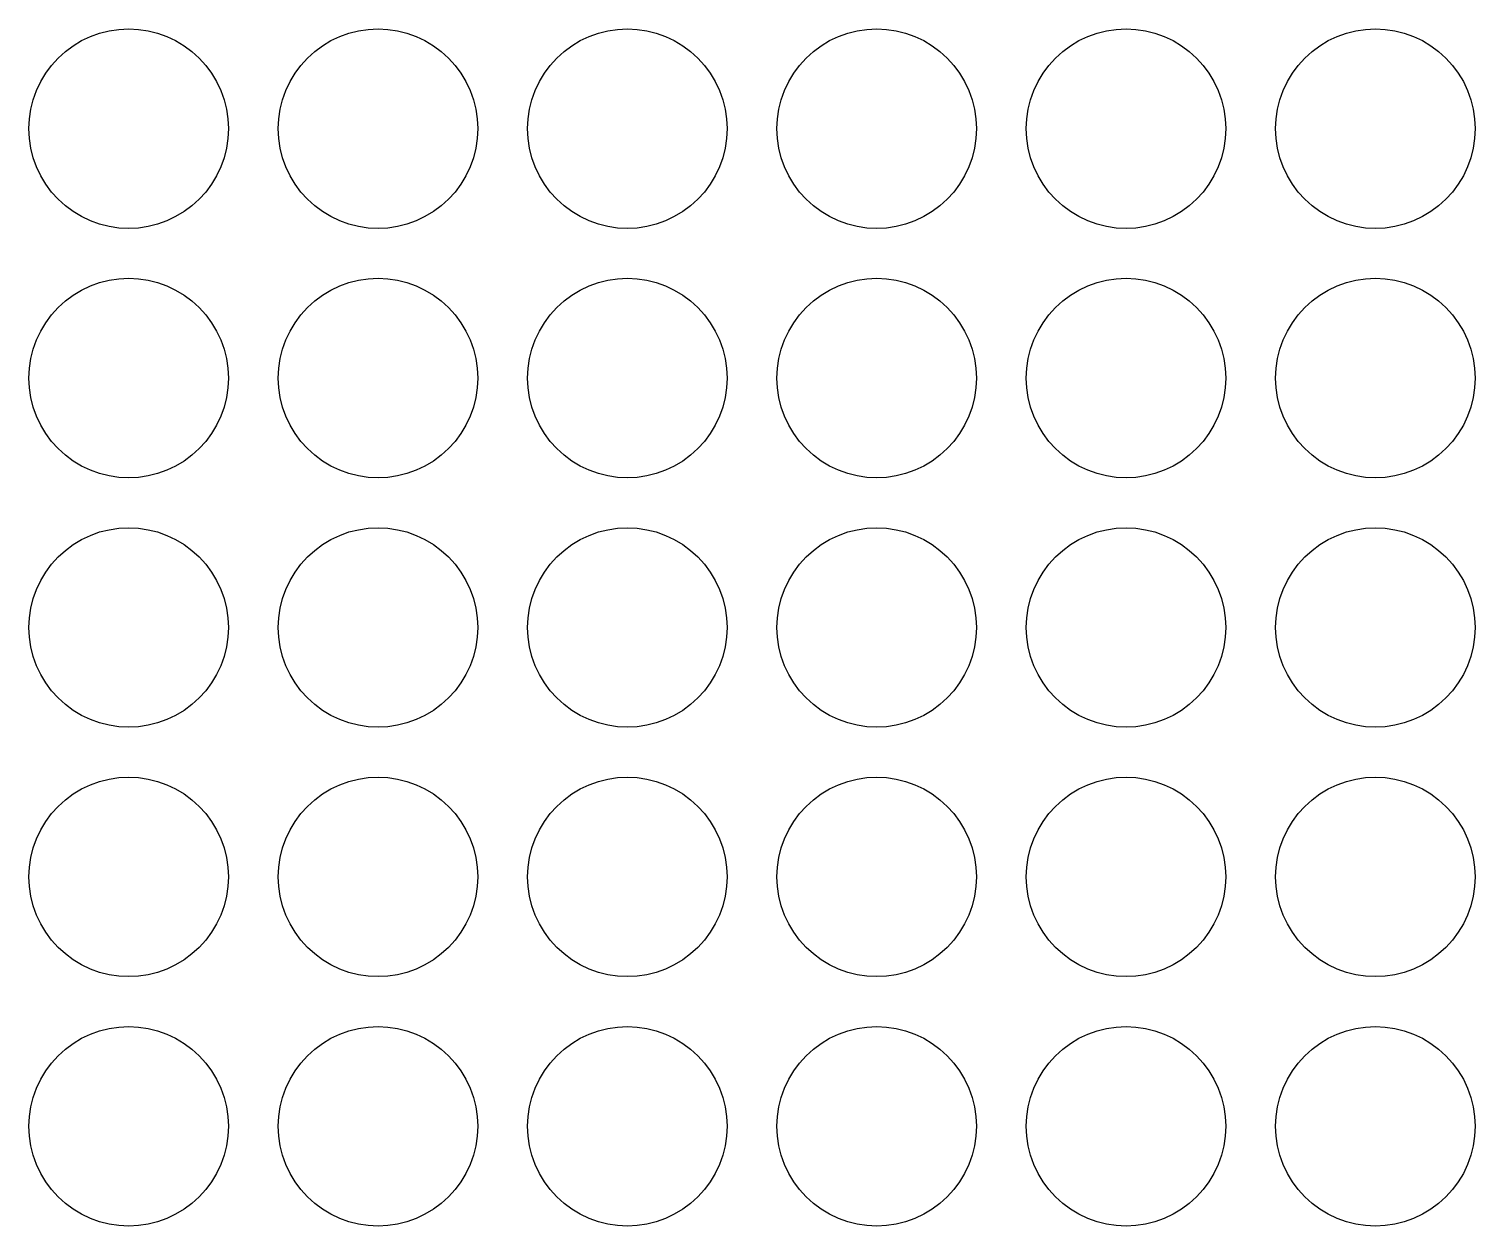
# Model space of a CAD drawing. Header units: millimetres. Extents: x -41 to 93, y -13 to 82.
# Drawn here: x 48.32 to 62.82, y 21.2 to 33.2 of the extents above; entities that cross this region are included whole.
import ezdxf

# ---------------------------------------------------------------- set-up
doc = ezdxf.new("R2010")
doc.units = ezdxf.units.MM
doc.layers.add('background', color=7, linetype='Continuous')

msp = doc.modelspace()

# ---------------------------------------------------------------- linework, layer by layer
at = {"layer": 'background'}
for points in [[(50.319, 32.198), (50.314, 32.1), (50.3, 32.003), (50.276, 31.907), (50.243, 31.815), (50.201, 31.726), (50.15, 31.642), (50.092, 31.563), (50.026, 31.491), (49.953, 31.425), (49.874, 31.366), (49.79, 31.316), (49.701, 31.274), (49.609, 31.241), (49.514, 31.217), (49.417, 31.202), (49.319, 31.198), (49.221, 31.202), (49.124, 31.217), (49.028, 31.241), (48.936, 31.274), (48.847, 31.316), (48.763, 31.366), (48.684, 31.425), (48.612, 31.491), (48.546, 31.563), (48.487, 31.642), (48.437, 31.726), (48.395, 31.815), (48.362, 31.907), (48.338, 32.003), (48.324, 32.1), (48.319, 32.198), (48.324, 32.296), (48.338, 32.393), (48.362, 32.488), (48.395, 32.58), (48.437, 32.669), (48.487, 32.753), (48.546, 32.832), (48.612, 32.905), (48.684, 32.971), (48.763, 33.029), (48.847, 33.08), (48.936, 33.121), (49.028, 33.155), (49.124, 33.178), (49.221, 33.193), (49.319, 33.198), (49.417, 33.193), (49.514, 33.178), (49.609, 33.155), (49.701, 33.121), (49.79, 33.08), (49.874, 33.029), (49.953, 32.971), (50.026, 32.905), (50.092, 32.832), (50.15, 32.753), (50.201, 32.669), (50.243, 32.58), (50.276, 32.488), (50.3, 32.393), (50.314, 32.296)], [(52.819, 32.198), (52.814, 32.1), (52.8, 32.003), (52.776, 31.907), (52.743, 31.815), (52.701, 31.726), (52.65, 31.642), (52.592, 31.563), (52.526, 31.491), (52.453, 31.425), (52.374, 31.366), (52.29, 31.316), (52.201, 31.274), (52.109, 31.241), (52.014, 31.217), (51.917, 31.202), (51.819, 31.198), (51.721, 31.202), (51.624, 31.217), (51.528, 31.241), (51.436, 31.274), (51.347, 31.316), (51.263, 31.366), (51.184, 31.425), (51.112, 31.491), (51.046, 31.563), (50.987, 31.642), (50.937, 31.726), (50.895, 31.815), (50.862, 31.907), (50.838, 32.003), (50.824, 32.1), (50.819, 32.198), (50.824, 32.296), (50.838, 32.393), (50.862, 32.488), (50.895, 32.58), (50.937, 32.669), (50.987, 32.753), (51.046, 32.832), (51.112, 32.905), (51.184, 32.971), (51.263, 33.029), (51.347, 33.08), (51.436, 33.121), (51.528, 33.155), (51.624, 33.178), (51.721, 33.193), (51.819, 33.198), (51.917, 33.193), (52.014, 33.178), (52.109, 33.155), (52.201, 33.121), (52.29, 33.08), (52.374, 33.029), (52.453, 32.971), (52.526, 32.905), (52.592, 32.832), (52.65, 32.753), (52.701, 32.669), (52.743, 32.58), (52.776, 32.488), (52.8, 32.393), (52.814, 32.296)], [(55.319, 32.198), (55.314, 32.1), (55.3, 32.003), (55.276, 31.907), (55.243, 31.815), (55.201, 31.726), (55.15, 31.642), (55.092, 31.563), (55.026, 31.491), (54.953, 31.425), (54.874, 31.366), (54.79, 31.316), (54.701, 31.274), (54.609, 31.241), (54.514, 31.217), (54.417, 31.202), (54.319, 31.198), (54.221, 31.202), (54.124, 31.217), (54.028, 31.241), (53.936, 31.274), (53.847, 31.316), (53.763, 31.366), (53.684, 31.425), (53.612, 31.491), (53.546, 31.563), (53.487, 31.642), (53.437, 31.726), (53.395, 31.815), (53.362, 31.907), (53.338, 32.003), (53.324, 32.1), (53.319, 32.198), (53.324, 32.296), (53.338, 32.393), (53.362, 32.488), (53.395, 32.58), (53.437, 32.669), (53.487, 32.753), (53.546, 32.832), (53.612, 32.905), (53.684, 32.971), (53.763, 33.029), (53.847, 33.08), (53.936, 33.121), (54.028, 33.155), (54.124, 33.178), (54.221, 33.193), (54.319, 33.198), (54.417, 33.193), (54.514, 33.178), (54.609, 33.155), (54.701, 33.121), (54.79, 33.08), (54.874, 33.029), (54.953, 32.971), (55.026, 32.905), (55.092, 32.832), (55.15, 32.753), (55.201, 32.669), (55.243, 32.58), (55.276, 32.488), (55.3, 32.393), (55.314, 32.296)], [(57.819, 32.198), (57.814, 32.1), (57.8, 32.003), (57.776, 31.907), (57.743, 31.815), (57.701, 31.726), (57.65, 31.642), (57.592, 31.563), (57.526, 31.491), (57.453, 31.425), (57.374, 31.366), (57.29, 31.316), (57.201, 31.274), (57.109, 31.241), (57.014, 31.217), (56.917, 31.202), (56.819, 31.198), (56.721, 31.202), (56.624, 31.217), (56.528, 31.241), (56.436, 31.274), (56.347, 31.316), (56.263, 31.366), (56.184, 31.425), (56.112, 31.491), (56.046, 31.563), (55.987, 31.642), (55.937, 31.726), (55.895, 31.815), (55.862, 31.907), (55.838, 32.003), (55.824, 32.1), (55.819, 32.198), (55.824, 32.296), (55.838, 32.393), (55.862, 32.488), (55.895, 32.58), (55.937, 32.669), (55.987, 32.753), (56.046, 32.832), (56.112, 32.905), (56.184, 32.971), (56.263, 33.029), (56.347, 33.08), (56.436, 33.121), (56.528, 33.155), (56.624, 33.178), (56.721, 33.193), (56.819, 33.198), (56.917, 33.193), (57.014, 33.178), (57.109, 33.155), (57.201, 33.121), (57.29, 33.08), (57.374, 33.029), (57.453, 32.971), (57.526, 32.905), (57.592, 32.832), (57.65, 32.753), (57.701, 32.669), (57.743, 32.58), (57.776, 32.488), (57.8, 32.393), (57.814, 32.296)], [(60.319, 32.198), (60.314, 32.1), (60.3, 32.003), (60.276, 31.907), (60.243, 31.815), (60.201, 31.726), (60.15, 31.642), (60.092, 31.563), (60.026, 31.491), (59.953, 31.425), (59.874, 31.366), (59.79, 31.316), (59.701, 31.274), (59.609, 31.241), (59.514, 31.217), (59.417, 31.202), (59.319, 31.198), (59.221, 31.202), (59.124, 31.217), (59.028, 31.241), (58.936, 31.274), (58.847, 31.316), (58.763, 31.366), (58.684, 31.425), (58.612, 31.491), (58.546, 31.563), (58.487, 31.642), (58.437, 31.726), (58.395, 31.815), (58.362, 31.907), (58.338, 32.003), (58.324, 32.1), (58.319, 32.198), (58.324, 32.296), (58.338, 32.393), (58.362, 32.488), (58.395, 32.58), (58.437, 32.669), (58.487, 32.753), (58.546, 32.832), (58.612, 32.905), (58.684, 32.971), (58.763, 33.029), (58.847, 33.08), (58.936, 33.121), (59.028, 33.155), (59.124, 33.178), (59.221, 33.193), (59.319, 33.198), (59.417, 33.193), (59.514, 33.178), (59.609, 33.155), (59.701, 33.121), (59.79, 33.08), (59.874, 33.029), (59.953, 32.971), (60.026, 32.905), (60.092, 32.832), (60.15, 32.753), (60.201, 32.669), (60.243, 32.58), (60.276, 32.488), (60.3, 32.393), (60.314, 32.296)], [(62.819, 32.198), (62.814, 32.1), (62.8, 32.003), (62.776, 31.907), (62.743, 31.815), (62.701, 31.726), (62.65, 31.642), (62.592, 31.563), (62.526, 31.491), (62.453, 31.425), (62.374, 31.366), (62.29, 31.316), (62.201, 31.274), (62.109, 31.241), (62.014, 31.217), (61.917, 31.202), (61.819, 31.198), (61.721, 31.202), (61.624, 31.217), (61.528, 31.241), (61.436, 31.274), (61.347, 31.316), (61.263, 31.366), (61.184, 31.425), (61.112, 31.491), (61.046, 31.563), (60.987, 31.642), (60.937, 31.726), (60.895, 31.815), (60.862, 31.907), (60.838, 32.003), (60.824, 32.1), (60.819, 32.198), (60.824, 32.296), (60.838, 32.393), (60.862, 32.488), (60.895, 32.58), (60.937, 32.669), (60.987, 32.753), (61.046, 32.832), (61.112, 32.905), (61.184, 32.971), (61.263, 33.029), (61.347, 33.08), (61.436, 33.121), (61.528, 33.155), (61.624, 33.178), (61.721, 33.193), (61.819, 33.198), (61.917, 33.193), (62.014, 33.178), (62.109, 33.155), (62.201, 33.121), (62.29, 33.08), (62.374, 33.029), (62.453, 32.971), (62.526, 32.905), (62.592, 32.832), (62.65, 32.753), (62.701, 32.669), (62.743, 32.58), (62.776, 32.488), (62.8, 32.393), (62.814, 32.296)], [(50.319, 29.698), (50.314, 29.6), (50.3, 29.503), (50.276, 29.407), (50.243, 29.315), (50.201, 29.226), (50.15, 29.142), (50.092, 29.063), (50.026, 28.991), (49.953, 28.925), (49.874, 28.866), (49.79, 28.816), (49.701, 28.774), (49.609, 28.741), (49.514, 28.717), (49.417, 28.702), (49.319, 28.698), (49.221, 28.702), (49.124, 28.717), (49.028, 28.741), (48.936, 28.774), (48.847, 28.816), (48.763, 28.866), (48.684, 28.925), (48.612, 28.991), (48.546, 29.063), (48.487, 29.142), (48.437, 29.226), (48.395, 29.315), (48.362, 29.407), (48.338, 29.503), (48.324, 29.6), (48.319, 29.698), (48.324, 29.796), (48.338, 29.893), (48.362, 29.988), (48.395, 30.08), (48.437, 30.169), (48.487, 30.253), (48.546, 30.332), (48.612, 30.405), (48.684, 30.471), (48.763, 30.529), (48.847, 30.58), (48.936, 30.621), (49.028, 30.655), (49.124, 30.678), (49.221, 30.693), (49.319, 30.698), (49.417, 30.693), (49.514, 30.678), (49.609, 30.655), (49.701, 30.621), (49.79, 30.58), (49.874, 30.529), (49.953, 30.471), (50.026, 30.405), (50.092, 30.332), (50.15, 30.253), (50.201, 30.169), (50.243, 30.08), (50.276, 29.988), (50.3, 29.893), (50.314, 29.796)], [(52.819, 29.698), (52.814, 29.6), (52.8, 29.503), (52.776, 29.407), (52.743, 29.315), (52.701, 29.226), (52.65, 29.142), (52.592, 29.063), (52.526, 28.991), (52.453, 28.925), (52.374, 28.866), (52.29, 28.816), (52.201, 28.774), (52.109, 28.741), (52.014, 28.717), (51.917, 28.702), (51.819, 28.698), (51.721, 28.702), (51.624, 28.717), (51.528, 28.741), (51.436, 28.774), (51.347, 28.816), (51.263, 28.866), (51.184, 28.925), (51.112, 28.991), (51.046, 29.063), (50.987, 29.142), (50.937, 29.226), (50.895, 29.315), (50.862, 29.407), (50.838, 29.503), (50.824, 29.6), (50.819, 29.698), (50.824, 29.796), (50.838, 29.893), (50.862, 29.988), (50.895, 30.08), (50.937, 30.169), (50.987, 30.253), (51.046, 30.332), (51.112, 30.405), (51.184, 30.471), (51.263, 30.529), (51.347, 30.58), (51.436, 30.621), (51.528, 30.655), (51.624, 30.678), (51.721, 30.693), (51.819, 30.698), (51.917, 30.693), (52.014, 30.678), (52.109, 30.655), (52.201, 30.621), (52.29, 30.58), (52.374, 30.529), (52.453, 30.471), (52.526, 30.405), (52.592, 30.332), (52.65, 30.253), (52.701, 30.169), (52.743, 30.08), (52.776, 29.988), (52.8, 29.893), (52.814, 29.796)], [(55.319, 29.698), (55.314, 29.6), (55.3, 29.503), (55.276, 29.407), (55.243, 29.315), (55.201, 29.226), (55.15, 29.142), (55.092, 29.063), (55.026, 28.991), (54.953, 28.925), (54.874, 28.866), (54.79, 28.816), (54.701, 28.774), (54.609, 28.741), (54.514, 28.717), (54.417, 28.702), (54.319, 28.698), (54.221, 28.702), (54.124, 28.717), (54.028, 28.741), (53.936, 28.774), (53.847, 28.816), (53.763, 28.866), (53.684, 28.925), (53.612, 28.991), (53.546, 29.063), (53.487, 29.142), (53.437, 29.226), (53.395, 29.315), (53.362, 29.407), (53.338, 29.503), (53.324, 29.6), (53.319, 29.698), (53.324, 29.796), (53.338, 29.893), (53.362, 29.988), (53.395, 30.08), (53.437, 30.169), (53.487, 30.253), (53.546, 30.332), (53.612, 30.405), (53.684, 30.471), (53.763, 30.529), (53.847, 30.58), (53.936, 30.621), (54.028, 30.655), (54.124, 30.678), (54.221, 30.693), (54.319, 30.698), (54.417, 30.693), (54.514, 30.678), (54.609, 30.655), (54.701, 30.621), (54.79, 30.58), (54.874, 30.529), (54.953, 30.471), (55.026, 30.405), (55.092, 30.332), (55.15, 30.253), (55.201, 30.169), (55.243, 30.08), (55.276, 29.988), (55.3, 29.893), (55.314, 29.796)], [(57.819, 29.698), (57.814, 29.6), (57.8, 29.503), (57.776, 29.407), (57.743, 29.315), (57.701, 29.226), (57.65, 29.142), (57.592, 29.063), (57.526, 28.991), (57.453, 28.925), (57.374, 28.866), (57.29, 28.816), (57.201, 28.774), (57.109, 28.741), (57.014, 28.717), (56.917, 28.702), (56.819, 28.698), (56.721, 28.702), (56.624, 28.717), (56.528, 28.741), (56.436, 28.774), (56.347, 28.816), (56.263, 28.866), (56.184, 28.925), (56.112, 28.991), (56.046, 29.063), (55.987, 29.142), (55.937, 29.226), (55.895, 29.315), (55.862, 29.407), (55.838, 29.503), (55.824, 29.6), (55.819, 29.698), (55.824, 29.796), (55.838, 29.893), (55.862, 29.988), (55.895, 30.08), (55.937, 30.169), (55.987, 30.253), (56.046, 30.332), (56.112, 30.405), (56.184, 30.471), (56.263, 30.529), (56.347, 30.58), (56.436, 30.621), (56.528, 30.655), (56.624, 30.678), (56.721, 30.693), (56.819, 30.698), (56.917, 30.693), (57.014, 30.678), (57.109, 30.655), (57.201, 30.621), (57.29, 30.58), (57.374, 30.529), (57.453, 30.471), (57.526, 30.405), (57.592, 30.332), (57.65, 30.253), (57.701, 30.169), (57.743, 30.08), (57.776, 29.988), (57.8, 29.893), (57.814, 29.796)], [(60.319, 29.698), (60.314, 29.6), (60.3, 29.503), (60.276, 29.407), (60.243, 29.315), (60.201, 29.226), (60.15, 29.142), (60.092, 29.063), (60.026, 28.991), (59.953, 28.925), (59.874, 28.866), (59.79, 28.816), (59.701, 28.774), (59.609, 28.741), (59.514, 28.717), (59.417, 28.702), (59.319, 28.698), (59.221, 28.702), (59.124, 28.717), (59.028, 28.741), (58.936, 28.774), (58.847, 28.816), (58.763, 28.866), (58.684, 28.925), (58.612, 28.991), (58.546, 29.063), (58.487, 29.142), (58.437, 29.226), (58.395, 29.315), (58.362, 29.407), (58.338, 29.503), (58.324, 29.6), (58.319, 29.698), (58.324, 29.796), (58.338, 29.893), (58.362, 29.988), (58.395, 30.08), (58.437, 30.169), (58.487, 30.253), (58.546, 30.332), (58.612, 30.405), (58.684, 30.471), (58.763, 30.529), (58.847, 30.58), (58.936, 30.621), (59.028, 30.655), (59.124, 30.678), (59.221, 30.693), (59.319, 30.698), (59.417, 30.693), (59.514, 30.678), (59.609, 30.655), (59.701, 30.621), (59.79, 30.58), (59.874, 30.529), (59.953, 30.471), (60.026, 30.405), (60.092, 30.332), (60.15, 30.253), (60.201, 30.169), (60.243, 30.08), (60.276, 29.988), (60.3, 29.893), (60.314, 29.796)], [(62.819, 29.698), (62.814, 29.6), (62.8, 29.503), (62.776, 29.407), (62.743, 29.315), (62.701, 29.226), (62.65, 29.142), (62.592, 29.063), (62.526, 28.991), (62.453, 28.925), (62.374, 28.866), (62.29, 28.816), (62.201, 28.774), (62.109, 28.741), (62.014, 28.717), (61.917, 28.702), (61.819, 28.698), (61.721, 28.702), (61.624, 28.717), (61.528, 28.741), (61.436, 28.774), (61.347, 28.816), (61.263, 28.866), (61.184, 28.925), (61.112, 28.991), (61.046, 29.063), (60.987, 29.142), (60.937, 29.226), (60.895, 29.315), (60.862, 29.407), (60.838, 29.503), (60.824, 29.6), (60.819, 29.698), (60.824, 29.796), (60.838, 29.893), (60.862, 29.988), (60.895, 30.08), (60.937, 30.169), (60.987, 30.253), (61.046, 30.332), (61.112, 30.405), (61.184, 30.471), (61.263, 30.529), (61.347, 30.58), (61.436, 30.621), (61.528, 30.655), (61.624, 30.678), (61.721, 30.693), (61.819, 30.698), (61.917, 30.693), (62.014, 30.678), (62.109, 30.655), (62.201, 30.621), (62.29, 30.58), (62.374, 30.529), (62.453, 30.471), (62.526, 30.405), (62.592, 30.332), (62.65, 30.253), (62.701, 30.169), (62.743, 30.08), (62.776, 29.988), (62.8, 29.893), (62.814, 29.796)], [(50.319, 27.198), (50.314, 27.1), (50.3, 27.003), (50.276, 26.907), (50.243, 26.815), (50.201, 26.726), (50.15, 26.642), (50.092, 26.563), (50.026, 26.491), (49.953, 26.425), (49.874, 26.366), (49.79, 26.316), (49.701, 26.274), (49.609, 26.241), (49.514, 26.217), (49.417, 26.202), (49.319, 26.198), (49.221, 26.202), (49.124, 26.217), (49.028, 26.241), (48.936, 26.274), (48.847, 26.316), (48.763, 26.366), (48.684, 26.425), (48.612, 26.491), (48.546, 26.563), (48.487, 26.642), (48.437, 26.726), (48.395, 26.815), (48.362, 26.907), (48.338, 27.003), (48.324, 27.1), (48.319, 27.198), (48.324, 27.296), (48.338, 27.393), (48.362, 27.488), (48.395, 27.58), (48.437, 27.669), (48.487, 27.753), (48.546, 27.832), (48.612, 27.905), (48.684, 27.971), (48.763, 28.029), (48.847, 28.08), (48.936, 28.121), (49.028, 28.155), (49.124, 28.178), (49.221, 28.193), (49.319, 28.198), (49.417, 28.193), (49.514, 28.178), (49.609, 28.155), (49.701, 28.121), (49.79, 28.08), (49.874, 28.029), (49.953, 27.971), (50.026, 27.905), (50.092, 27.832), (50.15, 27.753), (50.201, 27.669), (50.243, 27.58), (50.276, 27.488), (50.3, 27.393), (50.314, 27.296)], [(52.819, 27.198), (52.814, 27.1), (52.8, 27.003), (52.776, 26.907), (52.743, 26.815), (52.701, 26.726), (52.65, 26.642), (52.592, 26.563), (52.526, 26.491), (52.453, 26.425), (52.374, 26.366), (52.29, 26.316), (52.201, 26.274), (52.109, 26.241), (52.014, 26.217), (51.917, 26.202), (51.819, 26.198), (51.721, 26.202), (51.624, 26.217), (51.528, 26.241), (51.436, 26.274), (51.347, 26.316), (51.263, 26.366), (51.184, 26.425), (51.112, 26.491), (51.046, 26.563), (50.987, 26.642), (50.937, 26.726), (50.895, 26.815), (50.862, 26.907), (50.838, 27.003), (50.824, 27.1), (50.819, 27.198), (50.824, 27.296), (50.838, 27.393), (50.862, 27.488), (50.895, 27.58), (50.937, 27.669), (50.987, 27.753), (51.046, 27.832), (51.112, 27.905), (51.184, 27.971), (51.263, 28.029), (51.347, 28.08), (51.436, 28.121), (51.528, 28.155), (51.624, 28.178), (51.721, 28.193), (51.819, 28.198), (51.917, 28.193), (52.014, 28.178), (52.109, 28.155), (52.201, 28.121), (52.29, 28.08), (52.374, 28.029), (52.453, 27.971), (52.526, 27.905), (52.592, 27.832), (52.65, 27.753), (52.701, 27.669), (52.743, 27.58), (52.776, 27.488), (52.8, 27.393), (52.814, 27.296)], [(55.319, 27.198), (55.314, 27.1), (55.3, 27.003), (55.276, 26.907), (55.243, 26.815), (55.201, 26.726), (55.15, 26.642), (55.092, 26.563), (55.026, 26.491), (54.953, 26.425), (54.874, 26.366), (54.79, 26.316), (54.701, 26.274), (54.609, 26.241), (54.514, 26.217), (54.417, 26.202), (54.319, 26.198), (54.221, 26.202), (54.124, 26.217), (54.028, 26.241), (53.936, 26.274), (53.847, 26.316), (53.763, 26.366), (53.684, 26.425), (53.612, 26.491), (53.546, 26.563), (53.487, 26.642), (53.437, 26.726), (53.395, 26.815), (53.362, 26.907), (53.338, 27.003), (53.324, 27.1), (53.319, 27.198), (53.324, 27.296), (53.338, 27.393), (53.362, 27.488), (53.395, 27.58), (53.437, 27.669), (53.487, 27.753), (53.546, 27.832), (53.612, 27.905), (53.684, 27.971), (53.763, 28.029), (53.847, 28.08), (53.936, 28.121), (54.028, 28.155), (54.124, 28.178), (54.221, 28.193), (54.319, 28.198), (54.417, 28.193), (54.514, 28.178), (54.609, 28.155), (54.701, 28.121), (54.79, 28.08), (54.874, 28.029), (54.953, 27.971), (55.026, 27.905), (55.092, 27.832), (55.15, 27.753), (55.201, 27.669), (55.243, 27.58), (55.276, 27.488), (55.3, 27.393), (55.314, 27.296)], [(57.819, 27.198), (57.814, 27.1), (57.8, 27.003), (57.776, 26.907), (57.743, 26.815), (57.701, 26.726), (57.65, 26.642), (57.592, 26.563), (57.526, 26.491), (57.453, 26.425), (57.374, 26.366), (57.29, 26.316), (57.201, 26.274), (57.109, 26.241), (57.014, 26.217), (56.917, 26.202), (56.819, 26.198), (56.721, 26.202), (56.624, 26.217), (56.528, 26.241), (56.436, 26.274), (56.347, 26.316), (56.263, 26.366), (56.184, 26.425), (56.112, 26.491), (56.046, 26.563), (55.987, 26.642), (55.937, 26.726), (55.895, 26.815), (55.862, 26.907), (55.838, 27.003), (55.824, 27.1), (55.819, 27.198), (55.824, 27.296), (55.838, 27.393), (55.862, 27.488), (55.895, 27.58), (55.937, 27.669), (55.987, 27.753), (56.046, 27.832), (56.112, 27.905), (56.184, 27.971), (56.263, 28.029), (56.347, 28.08), (56.436, 28.121), (56.528, 28.155), (56.624, 28.178), (56.721, 28.193), (56.819, 28.198), (56.917, 28.193), (57.014, 28.178), (57.109, 28.155), (57.201, 28.121), (57.29, 28.08), (57.374, 28.029), (57.453, 27.971), (57.526, 27.905), (57.592, 27.832), (57.65, 27.753), (57.701, 27.669), (57.743, 27.58), (57.776, 27.488), (57.8, 27.393), (57.814, 27.296)], [(60.319, 27.198), (60.314, 27.1), (60.3, 27.003), (60.276, 26.907), (60.243, 26.815), (60.201, 26.726), (60.15, 26.642), (60.092, 26.563), (60.026, 26.491), (59.953, 26.425), (59.874, 26.366), (59.79, 26.316), (59.701, 26.274), (59.609, 26.241), (59.514, 26.217), (59.417, 26.202), (59.319, 26.198), (59.221, 26.202), (59.124, 26.217), (59.028, 26.241), (58.936, 26.274), (58.847, 26.316), (58.763, 26.366), (58.684, 26.425), (58.612, 26.491), (58.546, 26.563), (58.487, 26.642), (58.437, 26.726), (58.395, 26.815), (58.362, 26.907), (58.338, 27.003), (58.324, 27.1), (58.319, 27.198), (58.324, 27.296), (58.338, 27.393), (58.362, 27.488), (58.395, 27.58), (58.437, 27.669), (58.487, 27.753), (58.546, 27.832), (58.612, 27.905), (58.684, 27.971), (58.763, 28.029), (58.847, 28.08), (58.936, 28.121), (59.028, 28.155), (59.124, 28.178), (59.221, 28.193), (59.319, 28.198), (59.417, 28.193), (59.514, 28.178), (59.609, 28.155), (59.701, 28.121), (59.79, 28.08), (59.874, 28.029), (59.953, 27.971), (60.026, 27.905), (60.092, 27.832), (60.15, 27.753), (60.201, 27.669), (60.243, 27.58), (60.276, 27.488), (60.3, 27.393), (60.314, 27.296)], [(62.819, 27.198), (62.814, 27.1), (62.8, 27.003), (62.776, 26.907), (62.743, 26.815), (62.701, 26.726), (62.65, 26.642), (62.592, 26.563), (62.526, 26.491), (62.453, 26.425), (62.374, 26.366), (62.29, 26.316), (62.201, 26.274), (62.109, 26.241), (62.014, 26.217), (61.917, 26.202), (61.819, 26.198), (61.721, 26.202), (61.624, 26.217), (61.528, 26.241), (61.436, 26.274), (61.347, 26.316), (61.263, 26.366), (61.184, 26.425), (61.112, 26.491), (61.046, 26.563), (60.987, 26.642), (60.937, 26.726), (60.895, 26.815), (60.862, 26.907), (60.838, 27.003), (60.824, 27.1), (60.819, 27.198), (60.824, 27.296), (60.838, 27.393), (60.862, 27.488), (60.895, 27.58), (60.937, 27.669), (60.987, 27.753), (61.046, 27.832), (61.112, 27.905), (61.184, 27.971), (61.263, 28.029), (61.347, 28.08), (61.436, 28.121), (61.528, 28.155), (61.624, 28.178), (61.721, 28.193), (61.819, 28.198), (61.917, 28.193), (62.014, 28.178), (62.109, 28.155), (62.201, 28.121), (62.29, 28.08), (62.374, 28.029), (62.453, 27.971), (62.526, 27.905), (62.592, 27.832), (62.65, 27.753), (62.701, 27.669), (62.743, 27.58), (62.776, 27.488), (62.8, 27.393), (62.814, 27.296)], [(50.319, 24.698), (50.314, 24.6), (50.3, 24.503), (50.276, 24.407), (50.243, 24.315), (50.201, 24.226), (50.15, 24.142), (50.092, 24.063), (50.026, 23.991), (49.953, 23.925), (49.874, 23.866), (49.79, 23.816), (49.701, 23.774), (49.609, 23.741), (49.514, 23.717), (49.417, 23.702), (49.319, 23.698), (49.221, 23.702), (49.124, 23.717), (49.028, 23.741), (48.936, 23.774), (48.847, 23.816), (48.763, 23.866), (48.684, 23.925), (48.612, 23.991), (48.546, 24.063), (48.487, 24.142), (48.437, 24.226), (48.395, 24.315), (48.362, 24.407), (48.338, 24.503), (48.324, 24.6), (48.319, 24.698), (48.324, 24.796), (48.338, 24.893), (48.362, 24.988), (48.395, 25.08), (48.437, 25.169), (48.487, 25.253), (48.546, 25.332), (48.612, 25.405), (48.684, 25.471), (48.763, 25.529), (48.847, 25.58), (48.936, 25.621), (49.028, 25.655), (49.124, 25.678), (49.221, 25.693), (49.319, 25.698), (49.417, 25.693), (49.514, 25.678), (49.609, 25.655), (49.701, 25.621), (49.79, 25.58), (49.874, 25.529), (49.953, 25.471), (50.026, 25.405), (50.092, 25.332), (50.15, 25.253), (50.201, 25.169), (50.243, 25.08), (50.276, 24.988), (50.3, 24.893), (50.314, 24.796)], [(52.819, 24.698), (52.814, 24.6), (52.8, 24.503), (52.776, 24.407), (52.743, 24.315), (52.701, 24.226), (52.65, 24.142), (52.592, 24.063), (52.526, 23.991), (52.453, 23.925), (52.374, 23.866), (52.29, 23.816), (52.201, 23.774), (52.109, 23.741), (52.014, 23.717), (51.917, 23.702), (51.819, 23.698), (51.721, 23.702), (51.624, 23.717), (51.528, 23.741), (51.436, 23.774), (51.347, 23.816), (51.263, 23.866), (51.184, 23.925), (51.112, 23.991), (51.046, 24.063), (50.987, 24.142), (50.937, 24.226), (50.895, 24.315), (50.862, 24.407), (50.838, 24.503), (50.824, 24.6), (50.819, 24.698), (50.824, 24.796), (50.838, 24.893), (50.862, 24.988), (50.895, 25.08), (50.937, 25.169), (50.987, 25.253), (51.046, 25.332), (51.112, 25.405), (51.184, 25.471), (51.263, 25.529), (51.347, 25.58), (51.436, 25.621), (51.528, 25.655), (51.624, 25.678), (51.721, 25.693), (51.819, 25.698), (51.917, 25.693), (52.014, 25.678), (52.109, 25.655), (52.201, 25.621), (52.29, 25.58), (52.374, 25.529), (52.453, 25.471), (52.526, 25.405), (52.592, 25.332), (52.65, 25.253), (52.701, 25.169), (52.743, 25.08), (52.776, 24.988), (52.8, 24.893), (52.814, 24.796)], [(55.319, 24.698), (55.314, 24.6), (55.3, 24.503), (55.276, 24.407), (55.243, 24.315), (55.201, 24.226), (55.15, 24.142), (55.092, 24.063), (55.026, 23.991), (54.953, 23.925), (54.874, 23.866), (54.79, 23.816), (54.701, 23.774), (54.609, 23.741), (54.514, 23.717), (54.417, 23.702), (54.319, 23.698), (54.221, 23.702), (54.124, 23.717), (54.028, 23.741), (53.936, 23.774), (53.847, 23.816), (53.763, 23.866), (53.684, 23.925), (53.612, 23.991), (53.546, 24.063), (53.487, 24.142), (53.437, 24.226), (53.395, 24.315), (53.362, 24.407), (53.338, 24.503), (53.324, 24.6), (53.319, 24.698), (53.324, 24.796), (53.338, 24.893), (53.362, 24.988), (53.395, 25.08), (53.437, 25.169), (53.487, 25.253), (53.546, 25.332), (53.612, 25.405), (53.684, 25.471), (53.763, 25.529), (53.847, 25.58), (53.936, 25.621), (54.028, 25.655), (54.124, 25.678), (54.221, 25.693), (54.319, 25.698), (54.417, 25.693), (54.514, 25.678), (54.609, 25.655), (54.701, 25.621), (54.79, 25.58), (54.874, 25.529), (54.953, 25.471), (55.026, 25.405), (55.092, 25.332), (55.15, 25.253), (55.201, 25.169), (55.243, 25.08), (55.276, 24.988), (55.3, 24.893), (55.314, 24.796)], [(57.819, 24.698), (57.814, 24.6), (57.8, 24.503), (57.776, 24.407), (57.743, 24.315), (57.701, 24.226), (57.65, 24.142), (57.592, 24.063), (57.526, 23.991), (57.453, 23.925), (57.374, 23.866), (57.29, 23.816), (57.201, 23.774), (57.109, 23.741), (57.014, 23.717), (56.917, 23.702), (56.819, 23.698), (56.721, 23.702), (56.624, 23.717), (56.528, 23.741), (56.436, 23.774), (56.347, 23.816), (56.263, 23.866), (56.184, 23.925), (56.112, 23.991), (56.046, 24.063), (55.987, 24.142), (55.937, 24.226), (55.895, 24.315), (55.862, 24.407), (55.838, 24.503), (55.824, 24.6), (55.819, 24.698), (55.824, 24.796), (55.838, 24.893), (55.862, 24.988), (55.895, 25.08), (55.937, 25.169), (55.987, 25.253), (56.046, 25.332), (56.112, 25.405), (56.184, 25.471), (56.263, 25.529), (56.347, 25.58), (56.436, 25.621), (56.528, 25.655), (56.624, 25.678), (56.721, 25.693), (56.819, 25.698), (56.917, 25.693), (57.014, 25.678), (57.109, 25.655), (57.201, 25.621), (57.29, 25.58), (57.374, 25.529), (57.453, 25.471), (57.526, 25.405), (57.592, 25.332), (57.65, 25.253), (57.701, 25.169), (57.743, 25.08), (57.776, 24.988), (57.8, 24.893), (57.814, 24.796)], [(60.319, 24.698), (60.314, 24.6), (60.3, 24.503), (60.276, 24.407), (60.243, 24.315), (60.201, 24.226), (60.15, 24.142), (60.092, 24.063), (60.026, 23.991), (59.953, 23.925), (59.874, 23.866), (59.79, 23.816), (59.701, 23.774), (59.609, 23.741), (59.514, 23.717), (59.417, 23.702), (59.319, 23.698), (59.221, 23.702), (59.124, 23.717), (59.028, 23.741), (58.936, 23.774), (58.847, 23.816), (58.763, 23.866), (58.684, 23.925), (58.612, 23.991), (58.546, 24.063), (58.487, 24.142), (58.437, 24.226), (58.395, 24.315), (58.362, 24.407), (58.338, 24.503), (58.324, 24.6), (58.319, 24.698), (58.324, 24.796), (58.338, 24.893), (58.362, 24.988), (58.395, 25.08), (58.437, 25.169), (58.487, 25.253), (58.546, 25.332), (58.612, 25.405), (58.684, 25.471), (58.763, 25.529), (58.847, 25.58), (58.936, 25.621), (59.028, 25.655), (59.124, 25.678), (59.221, 25.693), (59.319, 25.698), (59.417, 25.693), (59.514, 25.678), (59.609, 25.655), (59.701, 25.621), (59.79, 25.58), (59.874, 25.529), (59.953, 25.471), (60.026, 25.405), (60.092, 25.332), (60.15, 25.253), (60.201, 25.169), (60.243, 25.08), (60.276, 24.988), (60.3, 24.893), (60.314, 24.796)], [(62.819, 24.698), (62.814, 24.6), (62.8, 24.503), (62.776, 24.407), (62.743, 24.315), (62.701, 24.226), (62.65, 24.142), (62.592, 24.063), (62.526, 23.991), (62.453, 23.925), (62.374, 23.866), (62.29, 23.816), (62.201, 23.774), (62.109, 23.741), (62.014, 23.717), (61.917, 23.702), (61.819, 23.698), (61.721, 23.702), (61.624, 23.717), (61.528, 23.741), (61.436, 23.774), (61.347, 23.816), (61.263, 23.866), (61.184, 23.925), (61.112, 23.991), (61.046, 24.063), (60.987, 24.142), (60.937, 24.226), (60.895, 24.315), (60.862, 24.407), (60.838, 24.503), (60.824, 24.6), (60.819, 24.698), (60.824, 24.796), (60.838, 24.893), (60.862, 24.988), (60.895, 25.08), (60.937, 25.169), (60.987, 25.253), (61.046, 25.332), (61.112, 25.405), (61.184, 25.471), (61.263, 25.529), (61.347, 25.58), (61.436, 25.621), (61.528, 25.655), (61.624, 25.678), (61.721, 25.693), (61.819, 25.698), (61.917, 25.693), (62.014, 25.678), (62.109, 25.655), (62.201, 25.621), (62.29, 25.58), (62.374, 25.529), (62.453, 25.471), (62.526, 25.405), (62.592, 25.332), (62.65, 25.253), (62.701, 25.169), (62.743, 25.08), (62.776, 24.988), (62.8, 24.893), (62.814, 24.796)], [(50.319, 22.198), (50.314, 22.1), (50.3, 22.003), (50.276, 21.907), (50.243, 21.815), (50.201, 21.726), (50.15, 21.642), (50.092, 21.563), (50.026, 21.491), (49.953, 21.425), (49.874, 21.366), (49.79, 21.316), (49.701, 21.274), (49.609, 21.241), (49.514, 21.217), (49.417, 21.202), (49.319, 21.198), (49.221, 21.202), (49.124, 21.217), (49.028, 21.241), (48.936, 21.274), (48.847, 21.316), (48.763, 21.366), (48.684, 21.425), (48.612, 21.491), (48.546, 21.563), (48.487, 21.642), (48.437, 21.726), (48.395, 21.815), (48.362, 21.907), (48.338, 22.003), (48.324, 22.1), (48.319, 22.198), (48.324, 22.296), (48.338, 22.393), (48.362, 22.488), (48.395, 22.58), (48.437, 22.669), (48.487, 22.753), (48.546, 22.832), (48.612, 22.905), (48.684, 22.971), (48.763, 23.029), (48.847, 23.08), (48.936, 23.121), (49.028, 23.155), (49.124, 23.178), (49.221, 23.193), (49.319, 23.198), (49.417, 23.193), (49.514, 23.178), (49.609, 23.155), (49.701, 23.121), (49.79, 23.08), (49.874, 23.029), (49.953, 22.971), (50.026, 22.905), (50.092, 22.832), (50.15, 22.753), (50.201, 22.669), (50.243, 22.58), (50.276, 22.488), (50.3, 22.393), (50.314, 22.296)], [(52.819, 22.198), (52.814, 22.1), (52.8, 22.003), (52.776, 21.907), (52.743, 21.815), (52.701, 21.726), (52.65, 21.642), (52.592, 21.563), (52.526, 21.491), (52.453, 21.425), (52.374, 21.366), (52.29, 21.316), (52.201, 21.274), (52.109, 21.241), (52.014, 21.217), (51.917, 21.202), (51.819, 21.198), (51.721, 21.202), (51.624, 21.217), (51.528, 21.241), (51.436, 21.274), (51.347, 21.316), (51.263, 21.366), (51.184, 21.425), (51.112, 21.491), (51.046, 21.563), (50.987, 21.642), (50.937, 21.726), (50.895, 21.815), (50.862, 21.907), (50.838, 22.003), (50.824, 22.1), (50.819, 22.198), (50.824, 22.296), (50.838, 22.393), (50.862, 22.488), (50.895, 22.58), (50.937, 22.669), (50.987, 22.753), (51.046, 22.832), (51.112, 22.905), (51.184, 22.971), (51.263, 23.029), (51.347, 23.08), (51.436, 23.121), (51.528, 23.155), (51.624, 23.178), (51.721, 23.193), (51.819, 23.198), (51.917, 23.193), (52.014, 23.178), (52.109, 23.155), (52.201, 23.121), (52.29, 23.08), (52.374, 23.029), (52.453, 22.971), (52.526, 22.905), (52.592, 22.832), (52.65, 22.753), (52.701, 22.669), (52.743, 22.58), (52.776, 22.488), (52.8, 22.393), (52.814, 22.296)], [(55.319, 22.198), (55.314, 22.1), (55.3, 22.003), (55.276, 21.907), (55.243, 21.815), (55.201, 21.726), (55.15, 21.642), (55.092, 21.563), (55.026, 21.491), (54.953, 21.425), (54.874, 21.366), (54.79, 21.316), (54.701, 21.274), (54.609, 21.241), (54.514, 21.217), (54.417, 21.202), (54.319, 21.198), (54.221, 21.202), (54.124, 21.217), (54.028, 21.241), (53.936, 21.274), (53.847, 21.316), (53.763, 21.366), (53.684, 21.425), (53.612, 21.491), (53.546, 21.563), (53.487, 21.642), (53.437, 21.726), (53.395, 21.815), (53.362, 21.907), (53.338, 22.003), (53.324, 22.1), (53.319, 22.198), (53.324, 22.296), (53.338, 22.393), (53.362, 22.488), (53.395, 22.58), (53.437, 22.669), (53.487, 22.753), (53.546, 22.832), (53.612, 22.905), (53.684, 22.971), (53.763, 23.029), (53.847, 23.08), (53.936, 23.121), (54.028, 23.155), (54.124, 23.178), (54.221, 23.193), (54.319, 23.198), (54.417, 23.193), (54.514, 23.178), (54.609, 23.155), (54.701, 23.121), (54.79, 23.08), (54.874, 23.029), (54.953, 22.971), (55.026, 22.905), (55.092, 22.832), (55.15, 22.753), (55.201, 22.669), (55.243, 22.58), (55.276, 22.488), (55.3, 22.393), (55.314, 22.296)], [(57.819, 22.198), (57.814, 22.1), (57.8, 22.003), (57.776, 21.907), (57.743, 21.815), (57.701, 21.726), (57.65, 21.642), (57.592, 21.563), (57.526, 21.491), (57.453, 21.425), (57.374, 21.366), (57.29, 21.316), (57.201, 21.274), (57.109, 21.241), (57.014, 21.217), (56.917, 21.202), (56.819, 21.198), (56.721, 21.202), (56.624, 21.217), (56.528, 21.241), (56.436, 21.274), (56.347, 21.316), (56.263, 21.366), (56.184, 21.425), (56.112, 21.491), (56.046, 21.563), (55.987, 21.642), (55.937, 21.726), (55.895, 21.815), (55.862, 21.907), (55.838, 22.003), (55.824, 22.1), (55.819, 22.198), (55.824, 22.296), (55.838, 22.393), (55.862, 22.488), (55.895, 22.58), (55.937, 22.669), (55.987, 22.753), (56.046, 22.832), (56.112, 22.905), (56.184, 22.971), (56.263, 23.029), (56.347, 23.08), (56.436, 23.121), (56.528, 23.155), (56.624, 23.178), (56.721, 23.193), (56.819, 23.198), (56.917, 23.193), (57.014, 23.178), (57.109, 23.155), (57.201, 23.121), (57.29, 23.08), (57.374, 23.029), (57.453, 22.971), (57.526, 22.905), (57.592, 22.832), (57.65, 22.753), (57.701, 22.669), (57.743, 22.58), (57.776, 22.488), (57.8, 22.393), (57.814, 22.296)], [(60.319, 22.198), (60.314, 22.1), (60.3, 22.003), (60.276, 21.907), (60.243, 21.815), (60.201, 21.726), (60.15, 21.642), (60.092, 21.563), (60.026, 21.491), (59.953, 21.425), (59.874, 21.366), (59.79, 21.316), (59.701, 21.274), (59.609, 21.241), (59.514, 21.217), (59.417, 21.202), (59.319, 21.198), (59.221, 21.202), (59.124, 21.217), (59.028, 21.241), (58.936, 21.274), (58.847, 21.316), (58.763, 21.366), (58.684, 21.425), (58.612, 21.491), (58.546, 21.563), (58.487, 21.642), (58.437, 21.726), (58.395, 21.815), (58.362, 21.907), (58.338, 22.003), (58.324, 22.1), (58.319, 22.198), (58.324, 22.296), (58.338, 22.393), (58.362, 22.488), (58.395, 22.58), (58.437, 22.669), (58.487, 22.753), (58.546, 22.832), (58.612, 22.905), (58.684, 22.971), (58.763, 23.029), (58.847, 23.08), (58.936, 23.121), (59.028, 23.155), (59.124, 23.178), (59.221, 23.193), (59.319, 23.198), (59.417, 23.193), (59.514, 23.178), (59.609, 23.155), (59.701, 23.121), (59.79, 23.08), (59.874, 23.029), (59.953, 22.971), (60.026, 22.905), (60.092, 22.832), (60.15, 22.753), (60.201, 22.669), (60.243, 22.58), (60.276, 22.488), (60.3, 22.393), (60.314, 22.296)], [(62.819, 22.198), (62.814, 22.1), (62.8, 22.003), (62.776, 21.907), (62.743, 21.815), (62.701, 21.726), (62.65, 21.642), (62.592, 21.563), (62.526, 21.491), (62.453, 21.425), (62.374, 21.366), (62.29, 21.316), (62.201, 21.274), (62.109, 21.241), (62.014, 21.217), (61.917, 21.202), (61.819, 21.198), (61.721, 21.202), (61.624, 21.217), (61.528, 21.241), (61.436, 21.274), (61.347, 21.316), (61.263, 21.366), (61.184, 21.425), (61.112, 21.491), (61.046, 21.563), (60.987, 21.642), (60.937, 21.726), (60.895, 21.815), (60.862, 21.907), (60.838, 22.003), (60.824, 22.1), (60.819, 22.198), (60.824, 22.296), (60.838, 22.393), (60.862, 22.488), (60.895, 22.58), (60.937, 22.669), (60.987, 22.753), (61.046, 22.832), (61.112, 22.905), (61.184, 22.971), (61.263, 23.029), (61.347, 23.08), (61.436, 23.121), (61.528, 23.155), (61.624, 23.178), (61.721, 23.193), (61.819, 23.198), (61.917, 23.193), (62.014, 23.178), (62.109, 23.155), (62.201, 23.121), (62.29, 23.08), (62.374, 23.029), (62.453, 22.971), (62.526, 22.905), (62.592, 22.832), (62.65, 22.753), (62.701, 22.669), (62.743, 22.58), (62.776, 22.488), (62.8, 22.393), (62.814, 22.296)]]:
    msp.add_lwpolyline(points, close=True, dxfattribs=at)

doc.saveas('drawing.dxf')
